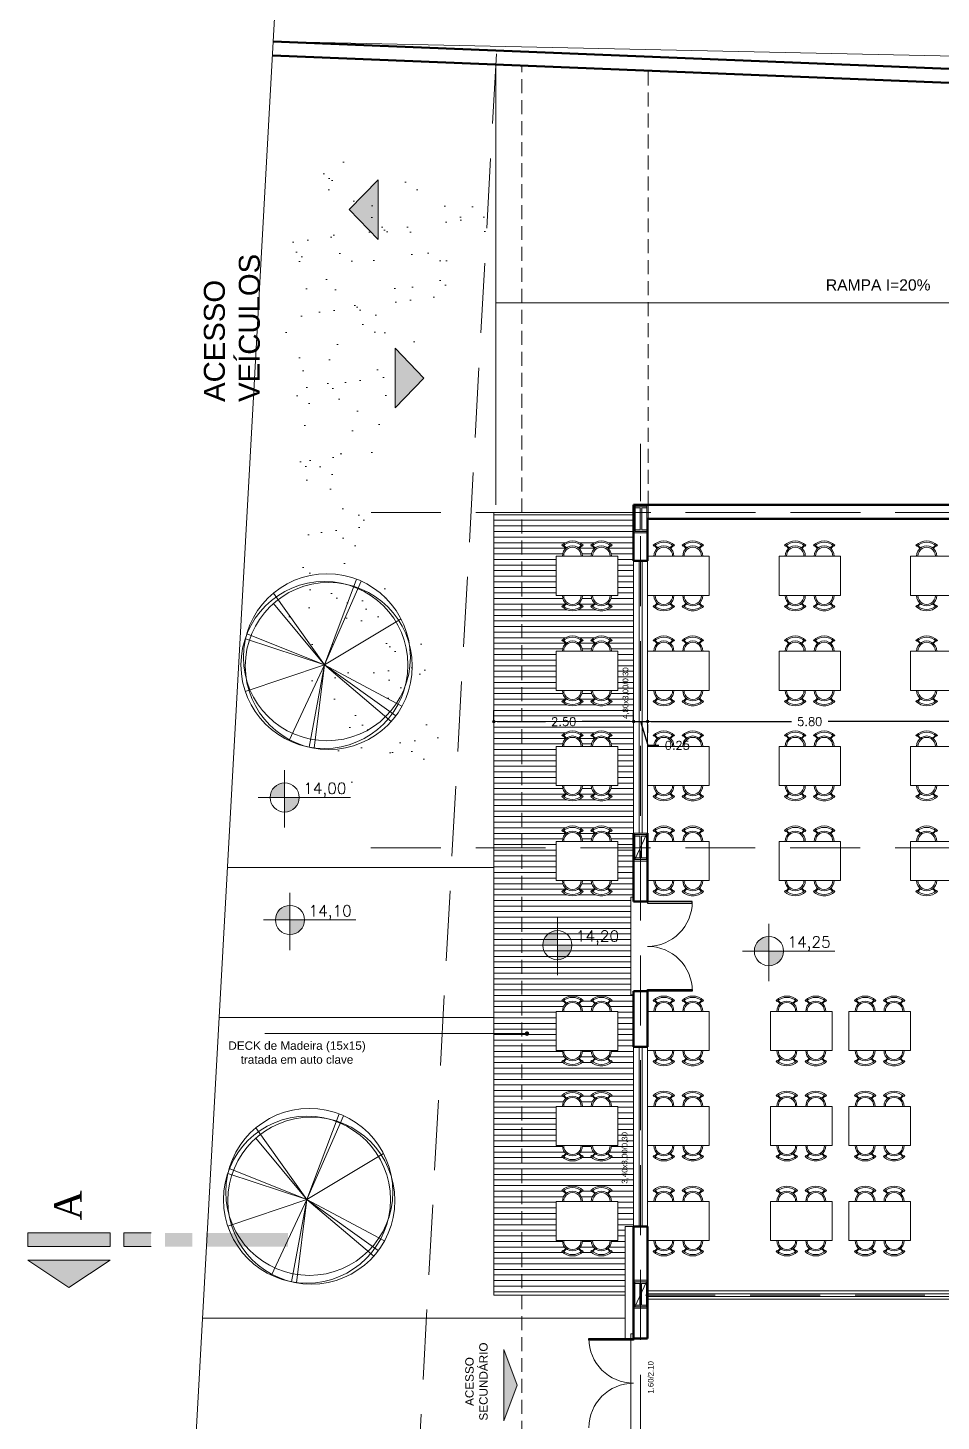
# Model space of a CAD drawing. Header units: millimetres. Extents: x 873 to 1072, y 159 to 369.
# Drawn here: x 898.32 to 914.65, y 314.07 to 339 of the extents above; entities that cross this region are included whole.
import ezdxf

# ---------------------------------------------------------------- set-up
doc = ezdxf.new("R2010")
doc.units = ezdxf.units.MM
doc.header["$LTSCALE"] = 10
doc.header["$PDMODE"] = 34
for name, pattern in [('DASHDOT', [25.4, 12.7, -6.35, 0, -6.35]), ('DASHED2', [0.375, 0.25, -0.125]), ('HIDDEN2', [0.1875, 0.125, -0.0625])]:
    doc.linetypes.add(name, pattern=pattern)
doc.layers.get('0').update_dxf_attribs({"color": 90})
for name, color, linetype, lineweight in [('cinza 03', 252, 'Continuous', 13), ('COR2', 90, 'Continuous', 9), ('COTA', 90, 'Continuous', 9), ('linha estutura', 252, 'Continuous', 13), ('lotes', 16, 'Continuous', 13), ('PAREDES 2', 50, 'Continuous', 50), ('Pilares', 16, 'Continuous', 20), ('pn 02', 16, 'Continuous', 20), ('PN-01', 90, 'Continuous', 13), ('PN-03', 180, 'Continuous', 30), ('terreno', 16, 'Continuous', 20), ('TEXTO2', 90, 'Continuous', 15)]:
    doc.layers.add(name, color=color, linetype=linetype, lineweight=lineweight)
doc.styles.add('REGUA60', font='cityb___.ttf', dxfattribs={"width": 1.4})
doc.styles.get("Standard").update_dxf_attribs({"font": 'simplex.shx'})
doc.dimstyles.new('1-100', dxfattribs={"dimtxt": 0.15, "dimasz": 0.06, "dimexe": 0.2, "dimexo": 0.1, "dimgap": 0.1, "dimtad": 0, "dimzin": 0, "dimdsep": 46, "dimtxsty": 'Standard', "dimblk": 'DOT', "dimcen": 0.09, "dimclrd": 90, "dimclre": 90, "dimclrt": 16, "dimadec": 0, "dimazin": 0, "dimtfac": 1, "dimtofl": 0, "dimtmove": 0, "dimatfit": 3, "dimldrblk": 'DOT', "dimfxl": 0, "dimtolj": 1, "dimtzin": 0, "dimarcsym": 0})

# ---------------------------------------------------------------- blocks, each defined once
blk = doc.blocks.new('cadeira')
at = {"layer": 'COR2'}
for p, q in [((0.135, 0.119), (0.182, 0.165)), ((0.143, 0.109), (0.19, 0.156)), ((0.174, 0.174), (0.191, 0.191)), ((0.135, -0.119), (0.182, -0.165)), ((0.143, -0.109), (0.19, -0.156)), ((0.191, -0.191), (0.174, -0.174))]:
    blk.add_line(p, q, dxfattribs=at)
for radius, start, end in [(0.18, 268.3906, 91.6094), (0.156, 268.1429, 91.8571), (0.246, 315, 45), (0.27, 315, 45)]:
    blk.add_arc((0, 0), radius, start, end, dxfattribs=at)
blk = doc.blocks.new('Árvore-11')
for p, q in [((0.002, 0.011), (-0.188, 1.53)), ((0.002, 0.011), (-0.643, 1.392)), ((0.002, 0.011), (-0.278, 1.511)), ((0.002, 0.011), (1.221, 1.041)), ((0.002, 0.011), (1.303, 0.94)), ((0.002, 0.011), (1.416, 0.765)), ((0.002, 0.011), (-1.444, 0.493)), ((-1.44, -0.468), (0.002, 0.011)), ((0.002, 0.011), (-1.417, -0.558)), ((0.002, 0.011), (-0.931, -1.299)), ((0.002, 0.011), (-0.931, -1.11)), ((0.002, 0.011), (1.399, -0.83)), ((0.002, 0.011), (0.589, -1.554)), ((0.002, 0.011), (0.671, -1.519))]:
    blk.add_line(p, q)
for centre in [(0.002, 0.011), (0.081, 0.03), (0.046, -0.13)]:
    blk.add_circle(centre, 1.524)
blk = doc.blocks.new('pilar')
at = {"layer": 'Pilares'}
blk.add_hatch(color=256, dxfattribs=at).paths.add_polyline_path([(-0.225, -0.025), (-0.225, -0.235), (-0.195, -0.235), (-0.195, -0.145), (0.195, -0.145), (0.195, -0.235), (0.225, -0.235), (0.225, -0.025), (0.195, -0.025), (0.195, -0.115), (-0.195, -0.115), (-0.195, -0.025)])
for p, q in [((-0.25, 0), (0.25, 0)), ((0.25, 0), (0.25, -0.26)), ((-0.25, 0), (-0.25, -0.26)), ((-0.225, -0.025), (0.225, -0.025)), ((-0.225, -0.235), (0.225, -0.235)), ((-0.25, -0.26), (0.25, -0.26))]:
    blk.add_line(p, q, dxfattribs=at)
at = {"layer": 'Pilares', "linetype": 'Continuous'}
for p, q in [((-0.195, -0.115), (-0.195, -0.025)), ((-0.195, -0.115), (0.195, -0.115)), ((-0.195, -0.235), (-0.195, -0.145)), ((-0.195, -0.145), (0.195, -0.145)), ((0.195, -0.115), (0.195, -0.025)), ((0.195, -0.235), (0.195, -0.145))]:
    blk.add_line(p, q, dxfattribs=at)
for points in [[(-0.195, -0.025), (-0.225, -0.025), (-0.225, -0.235), (-0.195, -0.235)], [(0.195, -0.235), (0.225, -0.235), (0.225, -0.025), (0.195, -0.025)]]:
    blk.add_lwpolyline(points, dxfattribs=at)
blk = doc.blocks.new('_DOT')
at = {"color": 0, "linetype": 'ByBlock'}
blk.add_line((-0.5, 0), (-1, 0), dxfattribs=at)
at = {"color": 0, "linetype": 'ByBlock', "const_width": 0.5}
blk.add_lwpolyline([(-0.25, 0, 1), (0.25, 0, 1)], format="xyb", close=True, dxfattribs=at)
blk = doc.blocks.new('*D52')
at = {"layer": 'COTA', "color": 90, "lineweight": -2}
for p, q in [((906.655, 326.587), (906.655, 326.787)), ((909.155, 326.587), (909.155, 326.787)), ((906.715, 326.587), (907.576, 326.587)), ((909.095, 326.587), (908.233, 326.587))]:
    blk.add_line(p, q, dxfattribs=at)
at = {"layer": 'Defpoints', "color": 0}
for p in [(909.155, 326.587), (906.655, 326.487), (909.155, 326.487)]:
    blk.add_point(p, dxfattribs=at)
at = {"layer": 'COTA', "color": 90, "lineweight": -2, "xscale": 0.06, "yscale": 0.06, "zscale": 0.06, "rotation": 180}
blk.add_blockref('_DOT', (906.655, 326.587), dxfattribs=at)
at = {"layer": 'COTA', "color": 90, "lineweight": -2, "xscale": 0.06, "yscale": 0.06, "zscale": 0.06}
blk.add_blockref('_DOT', (909.155, 326.587), dxfattribs=at)
at = {"layer": 'COTA', "color": 16, "insert": (907.905, 326.587), "char_height": 0.15, "attachment_point": 5}
blk.add_mtext('\\A1;2.50', dxfattribs=at)
blk = doc.blocks.new('*D53')
at = {"layer": 'COTA', "color": 90, "lineweight": -2}
for p, q in [((909.155, 326.587), (909.155, 326.787)), ((909.095, 326.587), (909.035, 326.587)), ((909.155, 326.587), (909.405, 326.587)), ((909.28, 326.587), (909.407, 326.162)), ((909.405, 326.534), (909.405, 326.387)), ((909.465, 326.587), (909.525, 326.587)), ((909.407, 326.162), (909.607, 326.162))]:
    blk.add_line(p, q, dxfattribs=at)
at = {"layer": 'Defpoints', "color": 0}
for p in [(909.405, 326.634), (909.405, 326.587), (909.155, 326.487)]:
    blk.add_point(p, dxfattribs=at)
at = {"layer": 'COTA', "color": 90, "lineweight": -2, "xscale": 0.06, "yscale": 0.06, "zscale": 0.06}
blk.add_blockref('_DOT', (909.155, 326.587), dxfattribs=at)
at = {"layer": 'COTA', "color": 90, "lineweight": -2, "xscale": 0.06, "yscale": 0.06, "zscale": 0.06, "rotation": 180}
blk.add_blockref('_DOT', (909.405, 326.587), dxfattribs=at)
at = {"layer": 'COTA', "color": 16, "insert": (909.936, 326.162), "char_height": 0.15, "attachment_point": 5}
blk.add_mtext('\\A1;0.25', dxfattribs=at)
blk = doc.blocks.new('*D54')
at = {"layer": 'COTA', "color": 90, "lineweight": -2}
for p, q in [((909.405, 326.534), (909.405, 326.387)), ((909.465, 326.587), (911.976, 326.587)), ((915.145, 326.587), (912.633, 326.587)), ((915.205, 326.534), (915.205, 326.387))]:
    blk.add_line(p, q, dxfattribs=at)
at = {"layer": 'Defpoints', "color": 0}
for p in [(909.405, 326.634), (915.205, 326.634), (915.205, 326.587)]:
    blk.add_point(p, dxfattribs=at)
at = {"layer": 'COTA', "color": 90, "lineweight": -2, "xscale": 0.06, "yscale": 0.06, "zscale": 0.06, "rotation": 180}
blk.add_blockref('_DOT', (909.405, 326.587), dxfattribs=at)
at = {"layer": 'COTA', "color": 90, "lineweight": -2, "xscale": 0.06, "yscale": 0.06, "zscale": 0.06}
blk.add_blockref('_DOT', (915.205, 326.587), dxfattribs=at)
at = {"layer": 'COTA', "color": 16, "insert": (912.305, 326.587), "char_height": 0.15, "attachment_point": 5}
blk.add_mtext('\\A1;5.80', dxfattribs=at)

msp = doc.modelspace()

# ---------------------------------------------------------------- hatches: boundary and pattern name
at = {"layer": 'cinza 03'}
h = msp.add_hatch(dxfattribs=at)
h.set_pattern_fill('AR-SAND', color=256, scale=0.02, style=0)
h.set_pattern_definition([(37.5, (921.10584, 337.53615), (-0.032, 0.978826), [0, -0.77216, 0, -0.8636, 0, -0.8255]), (7.5, (921.1058, 337.5362), (0.89905, 1.43365), [0, -0.41656, 0, -0.69596, 0, -0.2667]), (327.5, (920.481, 337.53615), (1.581985, 0.002874), [0, -0.254, 0, -0.9144, 0, -1.1938]), (317.5, (920.481, 337.5362), (1.52711, 0.44586), [0, -0.127, 0, -0.59944, 0, -0.6858])])
h.paths.add_polyline_path([(906.201, 334.586), (906.696, 335.646), (903.796, 336.707), (902.664, 334.869), (903.23, 331.689), (902.947, 328.509), (904.079, 325.47), (905.989, 325.823), (905.352, 328.155), (904.291, 329.71), (904.786, 332.608)])
h = msp.add_hatch(dxfattribs=at)
h.set_pattern_fill('_USER', color=256, scale=0.1, style=0, pattern_type=0)
h.set_pattern_definition([(0, (909.00459, 313.58694), (0, 0.1), [])])
h.paths.add_polyline_path([(909.005, 316.327), (909.005, 317.552), (909.155, 317.552), (909.155, 320.766), (909.155, 321.699), (909.105, 321.699), (909.105, 323.448), (909.155, 323.448), (909.155, 324.327), (908.87, 324.327), (908.87, 323.744), (908.758, 323.744, -0.223673), (908.697, 323.604), (908.744, 323.557, 0.012201), (908.752, 323.565), (908.769, 323.548, -0.414214), (908.387, 323.548), (908.404, 323.565, 0.012201), (908.413, 323.557), (908.46, 323.604, -0.223673), (908.398, 323.744), (908.241, 323.744, -0.223673), (908.18, 323.604), (908.226, 323.557, 0.012201), (908.235, 323.565), (908.252, 323.548, -0.414214), (907.87, 323.548), (907.887, 323.565, 0.012201), (907.896, 323.557), (907.943, 323.604, -0.223673), (907.881, 323.744), (907.77, 323.744), (907.77, 324.327), (907.155, 324.327), (907.155, 316.327)])
h.paths.add_polyline_path([(907.87, 317.106), (907.887, 317.123, 0.012201), (907.896, 317.114), (907.943, 317.161, -0.223673), (907.881, 317.302), (907.77, 317.302), (907.77, 318.002), (907.881, 318.002, -0.223673), (907.943, 318.142), (907.896, 318.189, 0.012201), (907.887, 318.181), (907.87, 318.198, -0.414214), (908.252, 318.198), (908.235, 318.181, 0.012201), (908.226, 318.189), (908.18, 318.142, -0.223673), (908.241, 318.002), (908.398, 318.002, -0.223673), (908.46, 318.142), (908.413, 318.189, 0.012201), (908.404, 318.181), (908.387, 318.198, -0.414214), (908.769, 318.198), (908.752, 318.181, 0.012201), (908.744, 318.189), (908.697, 318.142, -0.223673), (908.758, 318.002), (908.87, 318.002), (908.87, 317.302), (908.758, 317.302, -0.223673), (908.697, 317.161), (908.744, 317.114, 0.012201), (908.752, 317.123), (908.769, 317.106, -0.414214), (908.387, 317.106), (908.404, 317.123, 0.012201), (908.413, 317.114), (908.46, 317.161, -0.223673), (908.398, 317.302), (908.241, 317.302, -0.223673), (908.18, 317.161), (908.226, 317.114, 0.012201), (908.235, 317.123), (908.252, 317.106, -0.414214)], flags=16)
h.paths.add_polyline_path([(907.87, 318.806), (907.887, 318.823, 0.012201), (907.896, 318.814), (907.943, 318.861, -0.223673), (907.881, 319.002), (907.77, 319.002), (907.77, 319.702), (907.881, 319.702, -0.223673), (907.943, 319.842), (907.896, 319.889, 0.012201), (907.887, 319.881), (907.87, 319.898, -0.414214), (908.252, 319.898), (908.235, 319.881, 0.012201), (908.226, 319.889), (908.18, 319.842, -0.223673), (908.241, 319.702), (908.398, 319.702, -0.223673), (908.46, 319.842), (908.413, 319.889, 0.012201), (908.404, 319.881), (908.387, 319.898, -0.414214), (908.769, 319.898), (908.752, 319.881, 0.012201), (908.744, 319.889), (908.697, 319.842, -0.223673), (908.758, 319.702), (908.87, 319.702), (908.87, 319.002), (908.758, 319.002, -0.223673), (908.697, 318.861), (908.744, 318.814, 0.012201), (908.752, 318.823), (908.769, 318.806, -0.414214), (908.387, 318.806), (908.404, 318.823, 0.012201), (908.413, 318.814), (908.46, 318.861, -0.223673), (908.398, 319.002), (908.241, 319.002, -0.223673), (908.18, 318.861), (908.226, 318.814, 0.012201), (908.235, 318.823), (908.252, 318.806, -0.414214)], flags=16)
h.paths.add_polyline_path([(907.87, 320.506), (907.887, 320.523, 0.012201), (907.896, 320.514), (907.943, 320.561, -0.223673), (907.881, 320.702), (907.77, 320.702), (907.77, 321.402), (907.881, 321.402, -0.223673), (907.943, 321.542), (907.896, 321.589, 0.012201), (907.887, 321.581), (907.87, 321.598, -0.414214), (908.252, 321.598), (908.235, 321.581, 0.012201), (908.226, 321.589), (908.18, 321.542, -0.223673), (908.241, 321.402), (908.398, 321.402, -0.223673), (908.46, 321.542), (908.413, 321.589, 0.012201), (908.404, 321.581), (908.387, 321.598, -0.414214), (908.769, 321.598), (908.752, 321.581, 0.012201), (908.744, 321.589), (908.697, 321.542, -0.223673), (908.758, 321.402), (908.87, 321.402), (908.87, 320.702), (908.758, 320.702, -0.223673), (908.697, 320.561), (908.744, 320.514, 0.012201), (908.752, 320.523), (908.769, 320.506, -0.414214), (908.387, 320.506), (908.404, 320.523, 0.012201), (908.413, 320.514), (908.46, 320.561, -0.223673), (908.398, 320.702), (908.241, 320.702, -0.223673), (908.18, 320.561), (908.226, 320.514, 0.012201), (908.235, 320.523), (908.252, 320.506, -0.414214)], flags=16)
h.paths.add_polyline_path([(906.655, 316.327), (907.155, 316.327), (907.155, 324.327), (906.655, 324.327)])
h.paths.add_polyline_path([(907.155, 330.327), (906.655, 330.327), (906.655, 324.327), (907.155, 324.327)])
h.paths.add_polyline_path([(907.155, 324.327), (907.77, 324.327), (907.77, 324.444), (907.881, 324.444, -0.223673), (907.943, 324.585), (907.896, 324.632, 0.012201), (907.887, 324.623), (907.87, 324.64, -0.414214), (908.252, 324.64), (908.235, 324.623, 0.012201), (908.226, 324.632), (908.18, 324.585, -0.223673), (908.241, 324.444), (908.398, 324.444, -0.223673), (908.46, 324.585), (908.413, 324.632, 0.012201), (908.404, 324.623), (908.387, 324.64, -0.414214), (908.769, 324.64), (908.752, 324.623, 0.012201), (908.744, 324.632), (908.697, 324.585, -0.223673), (908.758, 324.444), (908.87, 324.444), (908.87, 324.327), (909.155, 324.327), (909.155, 324.592), (909.155, 329.464), (909.155, 330.327), (907.155, 330.327)])
h.paths.add_polyline_path([(907.77, 326.144), (907.881, 326.144, -0.223673), (907.943, 326.285), (907.896, 326.332, 0.012201), (907.887, 326.323), (907.87, 326.34, -0.414214), (908.252, 326.34), (908.235, 326.323, 0.012201), (908.226, 326.332), (908.18, 326.285, -0.223673), (908.241, 326.144), (908.398, 326.144, -0.223673), (908.46, 326.285), (908.413, 326.332, 0.012201), (908.404, 326.323), (908.387, 326.34, -0.414214), (908.769, 326.34), (908.752, 326.323, 0.012201), (908.744, 326.332), (908.697, 326.285, -0.223673), (908.758, 326.144), (908.87, 326.144), (908.87, 325.444), (908.758, 325.444, -0.223673), (908.697, 325.304), (908.744, 325.257, 0.012201), (908.752, 325.265), (908.769, 325.248, -0.414214), (908.387, 325.248), (908.404, 325.265, 0.012201), (908.413, 325.257), (908.46, 325.304, -0.223673), (908.398, 325.444), (908.241, 325.444, -0.223673), (908.18, 325.304), (908.226, 325.257, 0.012201), (908.235, 325.265), (908.252, 325.248, -0.414214), (907.87, 325.248), (907.887, 325.265, 0.012201), (907.896, 325.257), (907.943, 325.304, -0.223673), (907.881, 325.444), (907.77, 325.444)], flags=16)
h.paths.add_polyline_path([(907.87, 326.948), (907.887, 326.965, 0.012201), (907.896, 326.957), (907.943, 327.004, -0.223673), (907.881, 327.144), (907.77, 327.144), (907.77, 327.844), (907.881, 327.844, -0.223673), (907.943, 327.985), (907.896, 328.032, 0.012201), (907.887, 328.023), (907.87, 328.04, -0.414214), (908.252, 328.04), (908.235, 328.023, 0.012201), (908.226, 328.032), (908.18, 327.985, -0.223673), (908.241, 327.844), (908.398, 327.844, -0.223673), (908.46, 327.985), (908.413, 328.032, 0.012201), (908.404, 328.023), (908.387, 328.04, -0.414214), (908.769, 328.04), (908.752, 328.023, 0.012201), (908.744, 328.032), (908.697, 327.985, -0.223673), (908.758, 327.844), (908.87, 327.844), (908.87, 327.144), (908.758, 327.144, -0.223673), (908.697, 327.004), (908.744, 326.957, 0.012201), (908.752, 326.965), (908.769, 326.948, -0.414214), (908.387, 326.948), (908.404, 326.965, 0.012201), (908.413, 326.957), (908.46, 327.004, -0.223673), (908.398, 327.144), (908.241, 327.144, -0.223673), (908.18, 327.004), (908.226, 326.957, 0.012201), (908.235, 326.965), (908.252, 326.948, -0.414214)], flags=16)
h.paths.add_polyline_path([(907.87, 328.648), (907.887, 328.665, 0.012201), (907.896, 328.657), (907.943, 328.704, -0.223673), (907.881, 328.844), (907.77, 328.844), (907.77, 329.544), (907.881, 329.544, -0.223673), (907.943, 329.685), (907.896, 329.732, 0.012201), (907.887, 329.723), (907.87, 329.74, -0.414214), (908.252, 329.74), (908.235, 329.723, 0.012201), (908.226, 329.732), (908.18, 329.685, -0.223673), (908.241, 329.544), (908.398, 329.544, -0.223673), (908.46, 329.685), (908.413, 329.732, 0.012201), (908.404, 329.723), (908.387, 329.74, -0.414214), (908.769, 329.74), (908.752, 329.723, 0.012201), (908.744, 329.732), (908.697, 329.685, -0.223673), (908.758, 329.544), (908.87, 329.544), (908.87, 328.844), (908.758, 328.844, -0.223673), (908.697, 328.704), (908.744, 328.657, 0.012201), (908.752, 328.665), (908.769, 328.648, -0.414214), (908.387, 328.648), (908.404, 328.665, 0.012201), (908.413, 328.657), (908.46, 328.704, -0.223673), (908.398, 328.844), (908.241, 328.844, -0.223673), (908.18, 328.704), (908.226, 328.657, 0.012201), (908.235, 328.665), (908.252, 328.648, -0.414214)], flags=16)
h.paths.add_polyline_path([(908.919, 318.295), (908.919, 319.256), (909.091, 319.256), (909.091, 318.295)], flags=24)
h.paths.add_polyline_path([(908.934, 326.609), (908.934, 327.575), (909.105, 327.575), (909.105, 326.609)], flags=24)
h = msp.add_hatch(color=256, dxfattribs=at)
h.paths.add_polyline_path([(902.914, 325.49, 0.414214), (902.652, 325.229), (902.914, 325.229)])
h.paths.add_polyline_path([(902.914, 324.967, 0.414214), (903.175, 325.229), (902.914, 325.229)])
h = msp.add_hatch(color=256, dxfattribs=at)
h.paths.add_polyline_path([(903.009, 323.299, 0.414214), (902.748, 323.038), (903.009, 323.038)])
h.paths.add_polyline_path([(903.009, 322.777, 0.414214), (903.271, 323.038), (903.009, 323.038)])
h = msp.add_hatch(color=256, dxfattribs=at)
h.paths.add_polyline_path([(907.791, 322.848, 0.414214), (907.529, 322.587), (907.791, 322.587)])
h.paths.add_polyline_path([(907.791, 322.326, 0.414214), (908.052, 322.587), (907.791, 322.587)])
h = msp.add_hatch(color=256, dxfattribs=at)
h.paths.add_polyline_path([(911.575, 322.743, 0.414214), (911.314, 322.481), (911.575, 322.481)])
h.paths.add_polyline_path([(911.575, 322.22, 0.414214), (911.837, 322.481), (911.575, 322.481)])
at = {"layer": 'Pilares'}
for points in [[(909.385, 324.567), (909.175, 324.567), (909.175, 324.537), (909.265, 324.537), (909.265, 324.147), (909.175, 324.147), (909.175, 324.117), (909.385, 324.117), (909.385, 324.147), (909.295, 324.147), (909.295, 324.537), (909.385, 324.537)], [(909.385, 316.567), (909.175, 316.567), (909.175, 316.537), (909.265, 316.537), (909.265, 316.147), (909.175, 316.147), (909.175, 316.117), (909.385, 316.117), (909.385, 316.147), (909.295, 316.147), (909.295, 316.537), (909.385, 316.537)]]:
    msp.add_hatch(color=256, dxfattribs=at).paths.add_polyline_path(points)
at = {"layer": 'PN-01', "ltscale": 0.05}
h = msp.add_hatch(color=256, dxfattribs=at)
h.paths.add_polyline_path([(899.056, 316.461), (898.321, 316.951), (899.791, 316.951)])
h.paths.add_polyline_path([(899.791, 317.196), (898.321, 317.196), (898.321, 317.441), (899.791, 317.441)])
h.paths.add_polyline_path([(900.526, 317.196), (900.036, 317.196), (900.036, 317.441), (900.526, 317.441)])
h.paths.add_polyline_path([(901.261, 317.196), (900.771, 317.196), (900.771, 317.441), (901.261, 317.441)])
h.paths.add_polyline_path([(902.23, 317.196), (901.506, 317.196), (901.506, 317.441), (902.23, 317.441)])
h.paths.add_polyline_path([(902.976, 317.196), (902.23, 317.196), (902.23, 317.441), (902.976, 317.441)])
at = {"layer": 'PN-01'}
msp.add_hatch(color=256, dxfattribs=at).paths.add_polyline_path([(907.07, 314.715), (906.833, 314.076), (906.833, 315.355)])
at = {"layer": 'TEXTO2'}
for points in [[(904.07, 335.746), (904.585, 335.211), (904.585, 336.28)], [(905.405, 332.733), (904.891, 332.198), (904.891, 333.267)]]:
    msp.add_hatch(color=256, dxfattribs=at).paths.add_polyline_path(points)

# ---------------------------------------------------------------- linework, layer by layer
at = {"layer": 'cinza 03'}
for p, q in [((906.655, 316.327), (906.655, 330.327)), ((909.18, 330.327), (906.655, 330.327)), ((906.655, 316.327), (909.005, 316.327))]:
    msp.add_line(p, q, dxfattribs=at)
for centre, start, end in [((909.405, 323.366), 270, 0), ((909.405, 321.766), 0, 90), ((909.155, 315.552), 180, 270), ((909.155, 313.952), 90, 180)]:
    msp.add_arc(centre, 0.8, start, end, dxfattribs=at)
at = {"layer": 'COR2'}
for points in [[(907.77, 329.544), (907.77, 328.844), (908.87, 328.844), (908.87, 329.544)], [(909.405, 329.544), (909.405, 328.844), (910.505, 328.844), (910.505, 329.544)], [(911.755, 329.544), (911.755, 328.844), (912.855, 328.844), (912.855, 329.544)], [(914.105, 329.544), (914.105, 328.844), (915.205, 328.844), (915.205, 329.544)], [(907.77, 327.844), (907.77, 327.144), (908.87, 327.144), (908.87, 327.844)], [(909.405, 327.844), (909.405, 327.144), (910.505, 327.144), (910.505, 327.844)], [(911.755, 327.844), (911.755, 327.144), (912.855, 327.144), (912.855, 327.844)], [(914.105, 327.844), (914.105, 327.144), (915.205, 327.144), (915.205, 327.844)], [(907.77, 326.144), (907.77, 325.444), (908.87, 325.444), (908.87, 326.144)], [(909.405, 326.144), (909.405, 325.444), (910.505, 325.444), (910.505, 326.144)], [(911.755, 326.144), (911.755, 325.444), (912.855, 325.444), (912.855, 326.144)], [(914.105, 326.144), (914.105, 325.444), (915.205, 325.444), (915.205, 326.144)], [(907.77, 324.444), (907.77, 323.744), (908.87, 323.744), (908.87, 324.444)], [(909.405, 324.444), (909.405, 323.744), (910.505, 323.744), (910.505, 324.444)], [(911.755, 324.444), (911.755, 323.744), (912.855, 323.744), (912.855, 324.444)], [(914.105, 324.444), (914.105, 323.744), (915.205, 323.744), (915.205, 324.444)], [(907.77, 321.402), (907.77, 320.702), (908.87, 320.702), (908.87, 321.402)], [(909.405, 321.402), (909.405, 320.702), (910.505, 320.702), (910.505, 321.402)], [(911.605, 321.402), (911.605, 320.702), (912.705, 320.702), (912.705, 321.402)], [(913.005, 321.402), (913.005, 320.702), (914.105, 320.702), (914.105, 321.402)], [(907.77, 319.702), (907.77, 319.002), (908.87, 319.002), (908.87, 319.702)], [(909.405, 319.702), (909.405, 319.002), (910.505, 319.002), (910.505, 319.702)], [(911.605, 319.702), (911.605, 319.002), (912.705, 319.002), (912.705, 319.702)], [(913.005, 319.702), (913.005, 319.002), (914.105, 319.002), (914.105, 319.702)], [(907.77, 318.002), (907.77, 317.302), (908.87, 317.302), (908.87, 318.002)], [(909.405, 318.002), (909.405, 317.302), (910.505, 317.302), (910.505, 318.002)], [(911.605, 318.002), (911.605, 317.302), (912.705, 317.302), (912.705, 318.002)], [(913.005, 318.002), (913.005, 317.302), (914.105, 317.302), (914.105, 318.002)]]:
    msp.add_lwpolyline(points, close=True, dxfattribs=at)
at = {"layer": 'COTA'}
for p, q in [((902.914, 325.717), (902.914, 324.691)), ((902.44, 325.229), (904.093, 325.229)), ((903.009, 323.526), (903.009, 322.5)), ((902.535, 323.038), (904.188, 323.038)), ((907.791, 323.075), (907.791, 322.049)), ((911.575, 322.969), (911.575, 321.944)), ((907.316, 322.587), (908.969, 322.587)), ((911.101, 322.481), (912.754, 322.481)), ((907.247, 321.005), (902.558, 321.005))]:
    msp.add_line(p, q, dxfattribs=at)
at = {"layer": 'COTA', "const_width": 0.04}
msp.add_lwpolyline([(907.247, 321.025, 1), (907.247, 320.985, 1)], format="xyb", close=True, dxfattribs=at)
at = {"layer": 'COTA'}
for centre in [(902.914, 325.229), (903.009, 323.038), (907.791, 322.587), (911.575, 322.481)]:
    msp.add_circle(centre, 0.261, dxfattribs=at)
at = {"layer": 'linha estutura', "linetype": 'DASHED2', "ltscale": 0.5}
for p, q in [((909.28, 302.402), (909.28, 331.556)), ((904.46, 330.327), (931.615, 330.327)), ((904.456, 324.327), (989.796, 324.327)), ((907.49, 316.327), (990.814, 316.327))]:
    msp.add_line(p, q, dxfattribs=at)
at = {"layer": 'lotes'}
msp.add_lwpolyline([(902.706, 338.755), (903.277, 348.691)], dxfattribs=at)
at = {"layer": 'PAREDES 2'}
for p, q in [((994.303, 335.014), (902.706, 338.755)), ((987.155, 335.056), (902.696, 338.505)), ((909.155, 329.464), (909.155, 330.464)), ((915.555, 330.464), (909.155, 330.464)), ((915.205, 330.214), (909.405, 330.214)), ((909.405, 329.464), (909.405, 330.214)), ((909.405, 329.464), (909.155, 329.464)), ((909.155, 323.366), (909.155, 324.592)), ((909.405, 324.592), (909.405, 323.366)), ((909.405, 323.366), (909.155, 323.366)), ((909.405, 321.766), (909.155, 321.766)), ((909.155, 320.766), (909.155, 321.766)), ((909.405, 320.766), (909.405, 321.766)), ((909.405, 320.766), (909.155, 320.766)), ((909.155, 315.552), (909.155, 317.552)), ((909.405, 317.552), (909.155, 317.552)), ((909.405, 317.552), (909.405, 315.552)), ((909.405, 315.552), (909.155, 315.552))]:
    msp.add_line(p, q, dxfattribs=at)
at = {"layer": 'Pilares'}
for p, q in [((909.41, 324.592), (909.15, 324.592)), ((909.175, 324.567), (909.175, 324.117)), ((909.175, 324.117), (909.385, 324.567)), ((909.385, 324.567), (909.385, 324.117)), ((909.41, 324.092), (909.15, 324.092)), ((909.15, 316.592), (909.15, 316.092)), ((909.41, 316.592), (909.15, 316.592)), ((909.175, 316.567), (909.175, 316.117)), ((909.175, 316.117), (909.385, 316.567)), ((909.385, 316.567), (909.385, 316.117)), ((909.41, 316.592), (909.41, 316.092)), ((909.41, 316.092), (909.15, 316.092))]:
    msp.add_line(p, q, dxfattribs=at)
at = {"layer": 'Pilares', "linetype": 'Continuous'}
for p, q in [((909.175, 324.537), (909.265, 324.537)), ((909.265, 324.537), (909.265, 324.147)), ((909.295, 324.537), (909.295, 324.147)), ((909.295, 324.537), (909.385, 324.537)), ((909.175, 324.147), (909.265, 324.147)), ((909.295, 324.147), (909.385, 324.147)), ((909.175, 316.537), (909.265, 316.537)), ((909.265, 316.537), (909.265, 316.147)), ((909.295, 316.537), (909.295, 316.147)), ((909.295, 316.537), (909.385, 316.537)), ((909.175, 316.147), (909.265, 316.147)), ((909.295, 316.147), (909.385, 316.147))]:
    msp.add_line(p, q, dxfattribs=at)
for points in [[(909.385, 324.537), (909.385, 324.567), (909.175, 324.567), (909.175, 324.537)], [(909.175, 324.147), (909.175, 324.117), (909.385, 324.117), (909.385, 324.147)], [(909.385, 316.537), (909.385, 316.567), (909.175, 316.567), (909.175, 316.537)], [(909.175, 316.147), (909.175, 316.117), (909.385, 316.117), (909.385, 316.147)]]:
    msp.add_lwpolyline(points, dxfattribs=at)
at = {"layer": 'pn 02'}
for p, q in [((906.689, 338.342), (906.689, 330.464)), ((922.439, 334.076), (906.689, 334.076)), ((909.005, 315.552), (909.005, 317.552)), ((909.155, 317.552), (909.005, 317.552)), ((898.321, 317.441), (899.791, 317.441)), ((898.321, 317.196), (898.321, 317.441)), ((899.791, 317.441), (899.791, 317.196)), ((900.036, 317.441), (900.036, 317.196)), ((900.036, 317.441), (900.526, 317.441)), ((899.791, 317.196), (898.321, 317.196)), ((900.526, 317.196), (900.036, 317.196)), ((899.791, 316.951), (898.321, 316.951)), ((909.155, 315.552), (909.005, 315.552))]:
    msp.add_line(p, q, dxfattribs=at)
at = {"layer": 'pn 02', "ltscale": 0.05}
for q in [(899.056, 316.461), (899.791, 316.951), (899.791, 316.951)]:
    msp.add_line((898.321, 316.951), q, dxfattribs=at)
at = {"layer": 'PN-01', "linetype": 'HIDDEN2', "ltscale": 0.2}
for p, q in [((907.155, 303.327), (907.155, 338.323)), ((909.415, 330.464), (909.415, 338.231))]:
    msp.add_line(p, q, dxfattribs=at)
at = {"layer": 'PN-01'}
for p, q in [((909.155, 324.592), (909.155, 329.464)), ((909.255, 324.592), (909.255, 329.464)), ((909.305, 329.464), (909.305, 324.592)), ((909.405, 329.464), (909.405, 324.592)), ((909.155, 317.552), (909.155, 320.766)), ((909.255, 317.552), (909.255, 320.766)), ((909.305, 320.766), (909.305, 317.552)), ((909.405, 320.766), (909.405, 317.552)), ((909.405, 316.402), (917.799, 316.402)), ((909.405, 316.352), (917.799, 316.352)), ((909.405, 316.302), (917.799, 316.302)), ((909.405, 316.252), (917.799, 316.252))]:
    msp.add_line(p, q, dxfattribs=at)
at = {"layer": 'PN-01', "ltscale": 0.05}
msp.add_line((899.056, 316.461), (899.791, 316.951), dxfattribs=at)
at = {"layer": 'PN-01', "linetype": 'DASHDOT'}
for points in [[(909.155, 323.448), (909.105, 323.448), (909.105, 321.699), (909.155, 321.699)], [(909.155, 315.633), (909.105, 315.633), (909.105, 313.884), (909.155, 313.884)]]:
    msp.add_lwpolyline(points, dxfattribs=at)
at = {"layer": 'PN-01'}
msp.add_lwpolyline([(907.07, 314.715), (906.833, 314.076), (906.833, 315.355)], close=True, dxfattribs=at)
at = {"layer": 'PN-03'}
for points in [[(909.405, 323.366), (909.405, 323.336), (910.205, 323.336), (910.205, 323.366)], [(909.405, 321.766), (909.405, 321.796), (910.205, 321.796), (910.205, 321.766)], [(909.155, 315.552), (909.155, 315.522), (908.355, 315.522), (908.355, 315.552)]]:
    msp.add_lwpolyline(points, close=True, dxfattribs=at)
at = {"layer": 'terreno'}
for p, q in [((902.706, 338.755), (900.292, 295.09)), ((936.019, 338.036), (902.706, 338.755)), ((906.655, 323.979), (901.889, 323.979)), ((906.655, 321.293), (901.74, 321.293)), ((909.005, 315.916), (901.443, 315.916))]:
    msp.add_line(p, q, dxfattribs=at)
at = {"layer": 'terreno', "linetype": 'DASHED2', "ltscale": 0.5}
msp.add_line((906.7, 338.534), (904.286, 294.869), dxfattribs=at)
at = {"layer": 'TEXTO2'}
for points in [[(904.07, 335.746), (904.585, 335.211), (904.585, 336.28)], [(905.405, 332.733), (904.891, 332.198), (904.891, 333.267)]]:
    msp.add_lwpolyline(points, close=True, dxfattribs=at)

# ---------------------------------------------------------------- block references
for p, rotation in [((908.061, 329.549), 89.99999999999999), ((909.696, 329.549), 89.99999999999999), ((912.046, 329.549), 89.99999999999999), ((914.396, 329.549), 89.99999999999999), ((908.578, 328.839), 270), ((910.213, 328.839), 270), ((912.563, 328.839), 270), ((908.061, 327.849), 89.99999999999999), ((909.696, 327.849), 89.99999999999999), ((912.046, 327.849), 89.99999999999999), ((914.396, 327.849), 89.99999999999999), ((908.578, 327.139), 270), ((910.213, 327.139), 270), ((912.563, 327.139), 270), ((908.061, 326.149), 89.99999999999999), ((909.696, 326.149), 89.99999999999999), ((912.046, 326.149), 89.99999999999999), ((914.396, 326.149), 89.99999999999999), ((908.578, 325.439), 270), ((910.213, 325.439), 270), ((912.563, 325.439), 270), ((908.061, 324.449), 89.99999999999999), ((909.696, 324.449), 89.99999999999999), ((912.046, 324.449), 89.99999999999999), ((914.396, 324.449), 89.99999999999999), ((908.578, 323.739), 270), ((910.213, 323.739), 270), ((912.563, 323.739), 270), ((908.061, 321.407), 89.99999999999999), ((909.696, 321.407), 89.99999999999999), ((911.896, 321.407), 89.99999999999999), ((913.296, 321.407), 89.99999999999999), ((908.578, 320.697), 270), ((910.213, 320.697), 270), ((912.413, 320.697), 270), ((913.813, 320.697), 270), ((908.061, 319.707), 89.99999999999999), ((909.696, 319.707), 89.99999999999999), ((911.896, 319.707), 89.99999999999999), ((913.296, 319.707), 89.99999999999999), ((908.578, 318.997), 270), ((910.213, 318.997), 270), ((912.413, 318.997), 270), ((913.813, 318.997), 270), ((908.061, 318.007), 89.99999999999999), ((909.696, 318.007), 89.99999999999999), ((911.896, 318.007), 89.99999999999999), ((913.296, 318.007), 89.99999999999999), ((908.578, 317.297), 270), ((910.213, 317.297), 270), ((912.413, 317.297), 270), ((913.813, 317.297), 270)]:
    msp.add_blockref('cadeira', p, dxfattribs=dict(rotation=rotation))
at = {"xscale": -1}
for p, rotation in [((908.578, 329.549), 270), ((910.213, 329.549), 270), ((912.563, 329.549), 270), ((908.061, 328.839), 89.99999999999999), ((909.696, 328.839), 89.99999999999999), ((912.046, 328.839), 89.99999999999999), ((914.396, 328.839), 89.99999999999999), ((908.578, 327.849), 270), ((910.213, 327.849), 270), ((912.563, 327.849), 270), ((908.061, 327.139), 89.99999999999999), ((909.696, 327.139), 89.99999999999999), ((912.046, 327.139), 89.99999999999999), ((914.396, 327.139), 89.99999999999999), ((908.578, 326.149), 270), ((910.213, 326.149), 270), ((912.563, 326.149), 270), ((908.061, 325.439), 89.99999999999999), ((909.696, 325.439), 89.99999999999999), ((912.046, 325.439), 89.99999999999999), ((914.396, 325.439), 89.99999999999999), ((908.578, 324.449), 270), ((910.213, 324.449), 270), ((912.563, 324.449), 270), ((908.061, 323.739), 89.99999999999999), ((909.696, 323.739), 89.99999999999999), ((912.046, 323.739), 89.99999999999999), ((914.396, 323.739), 89.99999999999999), ((908.578, 321.407), 270), ((910.213, 321.407), 270), ((912.413, 321.407), 270), ((913.813, 321.407), 270), ((908.061, 320.697), 89.99999999999999), ((909.696, 320.697), 89.99999999999999), ((911.896, 320.697), 89.99999999999999), ((913.296, 320.697), 89.99999999999999), ((908.578, 319.707), 270), ((910.213, 319.707), 270), ((912.413, 319.707), 270), ((913.813, 319.707), 270), ((908.061, 318.997), 89.99999999999999), ((909.696, 318.997), 89.99999999999999), ((911.896, 318.997), 89.99999999999999), ((913.296, 318.997), 89.99999999999999), ((908.578, 318.007), 270), ((910.213, 318.007), 270), ((912.413, 318.007), 270), ((913.813, 318.007), 270), ((908.061, 317.297), 89.99999999999999), ((909.696, 317.297), 89.99999999999999), ((911.896, 317.297), 89.99999999999999), ((913.296, 317.297), 89.99999999999999)]:
    msp.add_blockref('cadeira', p, dxfattribs=dict(at, rotation=rotation))
at = {"layer": 'PN-01', "rotation": 90}
msp.add_blockref('pilar', (909.155, 330.214), dxfattribs=at)
at = {"layer": 'PN-01', "xscale": -0.98, "yscale": 0.98, "zscale": 0.98, "rotation": 180}
for p in [(903.624, 327.61), (903.311, 318.046)]:
    msp.add_blockref('Árvore-11', p, dxfattribs=at)

# ---------------------------------------------------------------- texts
at = {"layer": 'COTA'}
for s, p in [('14,00', (903.247, 325.292)), ('14,10', (903.342, 323.101)), ('14,20', (908.123, 322.65)), ('14,25', (911.908, 322.544))]:
    msp.add_text(s, height=0.2, dxfattribs=at).set_placement(p)
at = {"layer": 'COTA', "char_height": 0.2, "attachment_point": 2}
for s, insert, width in [('{\\fArial|b0|i0|c0|p34;RAMPA I=20%}', (913.529, 334.498), 2.012), ('\\P{\\fArial|b0|i0|c0|p34;\\H0.75x;DECK de Madeira (15x15)\\Ptratada em auto clave}', (903.135, 321.199), 3.564)]:
    msp.add_mtext(s, dxfattribs=dict(at, insert=insert, width=width))
at = {"layer": 'COTA', "char_height": 0.1, "attachment_point": 1, "rotation": 90}
for s, insert, width in [('{\\fArial|b0|i0|c0|p34;4,80x3,00/0,30}', (908.959, 326.634), 1.217), ('{\\fArial|b0|i0|c0|p34;3,40x3,00/0,30}', (908.944, 318.32), 1.217), ('{\\fArial|b0|i0|c0|p34;1.60/2.10}', (909.411, 314.564), 0.614)]:
    msp.add_mtext(s, dxfattribs=dict(at, insert=insert, width=width))
at = {"layer": 'pn 02', "ltscale": 0.05, "insert": (899.281, 317.666), "char_height": 0.49, "width": 3.686, "attachment_point": 7, "rotation": 90}
msp.add_mtext('{\\fTimes New Roman|b0|i0|c0|p18;A}', dxfattribs=at)
at = {"layer": 'TEXTO2', "rotation": 90, "style": 'REGUA60'}
for s, insert, char_height, width, attachment_point in [('{\\fArial|b0|i0|c0|p34;ACESSO \\PVEÍCULOS}', (901.469, 332.305), 0.375, 4.246, 1), ('{\\fArial|b0|i0|c0|p34;ACESSO \\PSECUNDÁRIO}', (906.345, 314.781), 0.15, 1.802, 5)]:
    msp.add_mtext(s, dxfattribs=dict(at, insert=insert, char_height=char_height, width=width, attachment_point=attachment_point))

# ---------------------------------------------------------------- dimensions: what is measured, and where the dimension line sits
at = {"layer": 'COTA'}
dim = msp.add_linear_dim(base=(909.155, 326.587), p1=(906.655, 326.487), p2=(909.155, 326.487), dimstyle='1-100', dxfattribs=at)
dim.commit()
dim.dimension.update_dxf_attribs({"geometry": '*D52', "text_midpoint": (907.905, 326.587)})
for base, p1, p2, picture, middle in [((909.405, 326.587), (909.155, 326.487), (909.405, 326.634), '*D53', (909.707, 326.162)), ((915.205, 326.587), (909.405, 326.634), (915.205, 326.634), '*D54', (912.305, 326.587))]:
    dim = msp.add_linear_dim(base=base, p1=p1, p2=p2, dimstyle='1-100', override={"dimtmove": 1}, dxfattribs=at)
    dim.commit()
    dim.dimension.update_dxf_attribs({"geometry": picture, "text_midpoint": middle})

doc.saveas('drawing.dxf')
